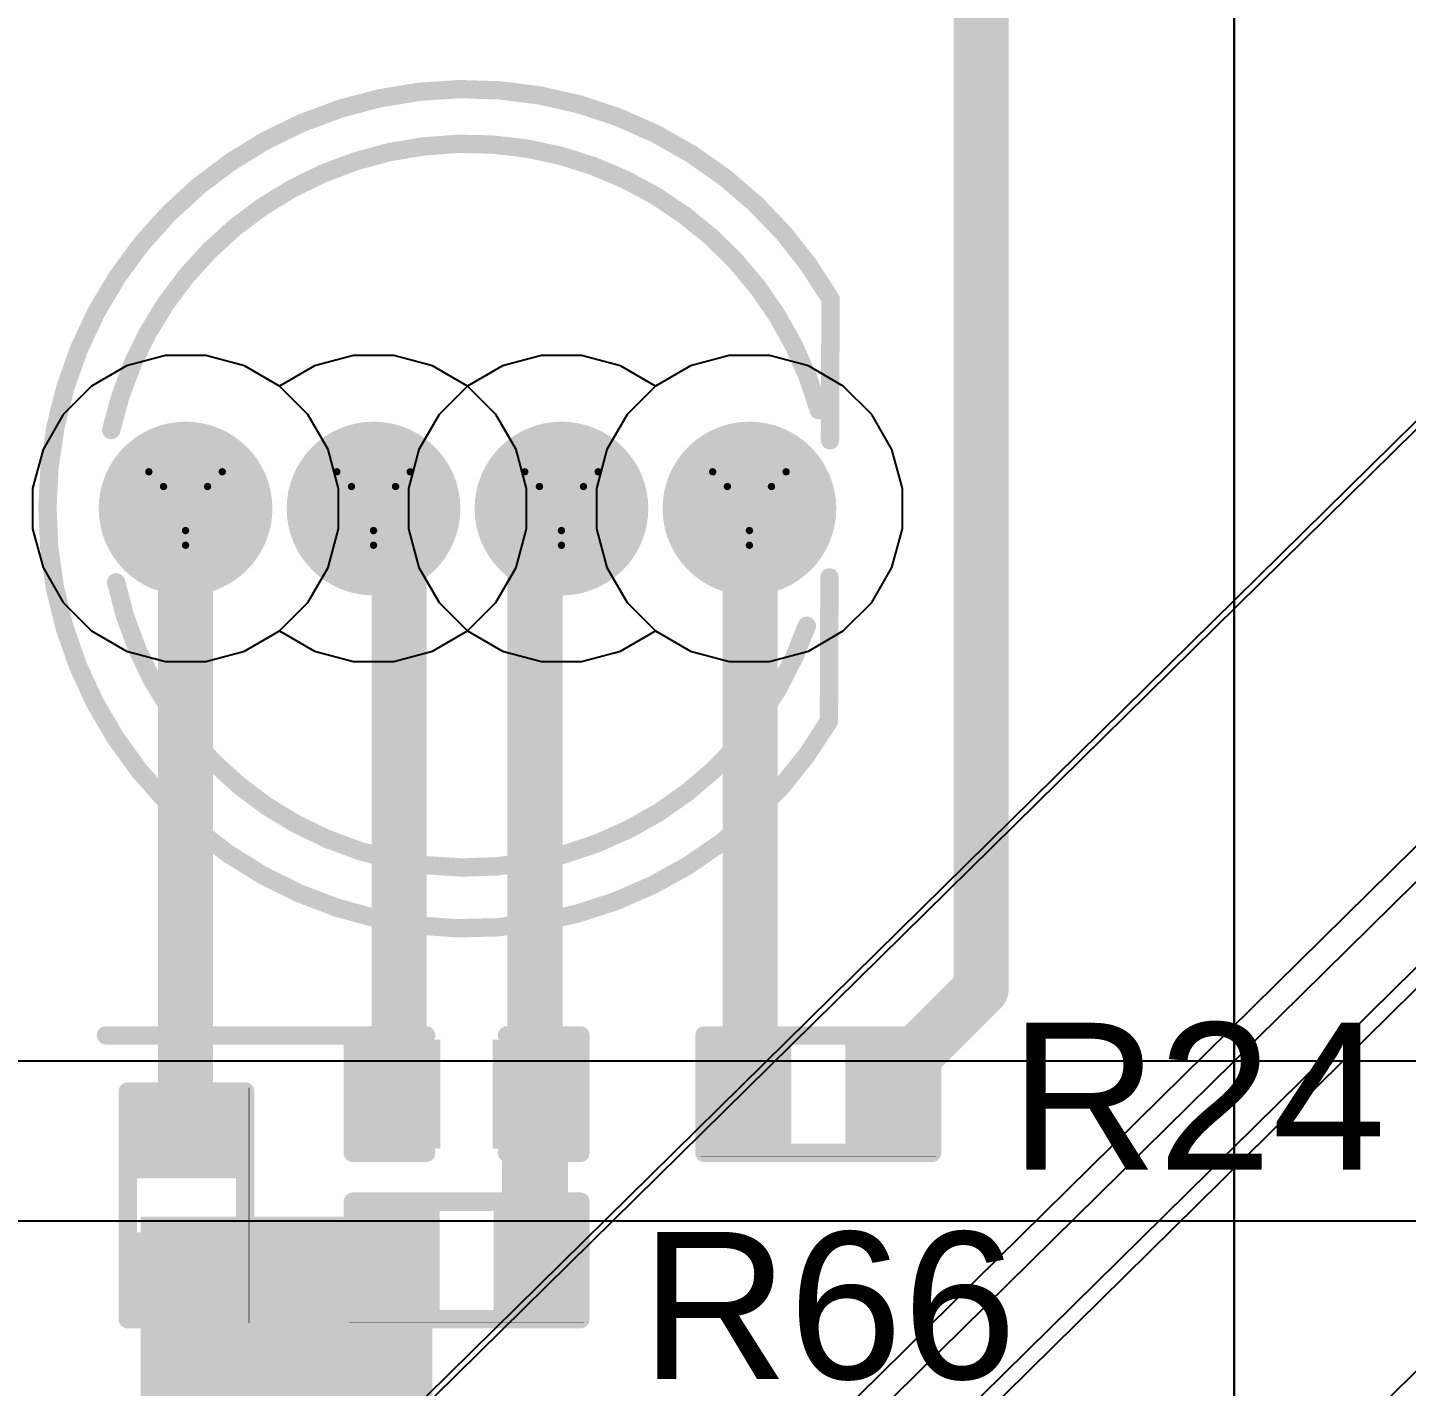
# Model space of a CAD drawing. Header units: inches. Extents: x -5 to 5328, y -4 to 5281.
# Drawn here: x 34.99 to 44.53, y 70.64 to 80.04 of the extents above; entities that cross this region are included whole.
import ezdxf

# ---------------------------------------------------------------- set-up
doc = ezdxf.new("R2010")
doc.units = ezdxf.units.IN
for name, color, linetype in [('Bottom Layer', 5, 'Continuous'), ('Bottom Solder', 6, 'Continuous'), ('Drill Drawing', 1, 'Continuous'), ('Layer 1', 16, 'Continuous'), ('Layer 2', 76, 'Continuous'), ('Multi-Layer', 9, 'Continuous'), ('Pad Holes', 156, 'Continuous'), ('Top Layer', 1, 'Continuous'), ('Top Overlay', 2, 'Continuous'), ('Top Paste', 8, 'Continuous'), ('Top Solder', 216, 'Continuous')]:
    doc.layers.add(name, color=color, linetype=linetype)
doc.styles.add('Arial', font='', dxfattribs={"height": 0.2})
doc.styles.get('Arial').set_extended_font_data('Arial')

# ---------------------------------------------------------------- blocks, each defined once
blk = doc.blocks.new('28_UFQFPN__4_4__7')
at = {"layer": 'Top Solder'}
for p in [(-1.7388, 1.7112), (-1.5888, -1.2888), (-1.2888, -1.5888), (-1.2888, 2.2112), (1.5612, -1.5888), (1.7112, 2.2112), (2.2112, 1.7112)]:
    blk.add_line(p, (5314.1234, 5237.7641), dxfattribs=at)
blk = doc.blocks.new('R___0402_34')
at = {"layer": 'Top Layer'}
for points in [[(-0.6985, -0.3175), (-0.6985, 0.3175), (-0.2413, 0.3175), (-0.2413, -0.3175)], [(0.2413, -0.3175), (0.2413, 0.3175), (0.6985, 0.3175), (0.6985, -0.3175)]]:
    blk.add_hatch(color=1, dxfattribs=at).paths.add_polyline_path(points)
at = {"layer": 'Top Paste'}
for points in [[(-0.6985, -0.3175), (-0.6985, 0.3175), (-0.2413, 0.3175), (-0.2413, -0.3175)], [(0.2413, -0.3175), (0.2413, 0.3175), (0.6985, 0.3175), (0.6985, -0.3175)]]:
    blk.add_hatch(color=8, dxfattribs=at).paths.add_polyline_path(points)
at = {"layer": 'Top Solder'}
for points in [[(-0.7535, -0.3725), (-0.7535, 0.3725), (-0.1863, 0.3725), (-0.1863, -0.3725)], [(0.1863, -0.3725), (0.1863, 0.3725), (0.7535, 0.3725), (0.7535, -0.3725)]]:
    blk.add_hatch(color=216, dxfattribs=at).paths.add_polyline_path(points)
at = {"layer": 'Top Overlay'}
for points in [[(-0.7874, 0.4064, 0.127, 0.127, 0), (0.7874, 0.4064, 0.127, 0.127, 0)], [(-0.7874, 0.4064, 0.127, 0.127, 0), (-0.7874, -0.4064, 0.127, 0.127, 0)], [(0.7874, 0.4064, 0.127, 0.127, 0), (0.7874, -0.4064, 0.127, 0.127, 0)], [(-0.7874, -0.4064, 0.127, 0.127, 0), (0.7874, -0.4064, 0.127, 0.127, 0)], [(-0.8128, -0.4318, 0.00323, 0.00323, 0), (0.8128, -0.4318, 0.00323, 0.00323, 0)]]:
    blk.add_lwpolyline(points, format="xyseb", dxfattribs=at)
for points in [[(-0.8191, 0.4064, 0.0635, 0.0635, 1), (-0.7556, 0.4064, 0.0635, 0.0635, 1)], [(-0.8191, 0.4064, 0.0635, 0.0635, 1), (-0.7556, 0.4064, 0.0635, 0.0635, 1)], [(0.7556, 0.4064, 0.0635, 0.0635, 1), (0.8191, 0.4064, 0.0635, 0.0635, 1)], [(0.7556, 0.4064, 0.0635, 0.0635, 1), (0.8191, 0.4064, 0.0635, 0.0635, 1)], [(-0.8191, -0.4064, 0.0635, 0.0635, 1), (-0.7556, -0.4064, 0.0635, 0.0635, 1)], [(-0.8191, -0.4064, 0.0635, 0.0635, 1), (-0.7556, -0.4064, 0.0635, 0.0635, 1)], [(0.7556, -0.4064, 0.0635, 0.0635, 1), (0.8191, -0.4064, 0.0635, 0.0635, 1)], [(0.7556, -0.4064, 0.0635, 0.0635, 1), (0.8191, -0.4064, 0.0635, 0.0635, 1)], [(-0.8136, -0.4318, 0.00161, 0.00161, 1), (-0.812, -0.4318, 0.00161, 0.00161, 1)], [(0.812, -0.4318, 0.00161, 0.00161, 1), (0.8136, -0.4318, 0.00161, 0.00161, 1)]]:
    blk.add_lwpolyline(points, format="xyseb", close=True, dxfattribs=at)
blk = doc.blocks.new('R___0402_35')
at = {"layer": 'Top Layer'}
for points in [[(-0.6985, -0.3175), (-0.6985, 0.3175), (-0.2413, 0.3175), (-0.2413, -0.3175)], [(0.2413, -0.3175), (0.2413, 0.3175), (0.6985, 0.3175), (0.6985, -0.3175)]]:
    blk.add_hatch(color=1, dxfattribs=at).paths.add_polyline_path(points)
at = {"layer": 'Top Paste'}
for points in [[(-0.6985, -0.3175), (-0.6985, 0.3175), (-0.2413, 0.3175), (-0.2413, -0.3175)], [(0.2413, -0.3175), (0.2413, 0.3175), (0.6985, 0.3175), (0.6985, -0.3175)]]:
    blk.add_hatch(color=8, dxfattribs=at).paths.add_polyline_path(points)
at = {"layer": 'Top Solder'}
for points in [[(-0.7535, -0.3725), (-0.7535, 0.3725), (-0.1863, 0.3725), (-0.1863, -0.3725)], [(0.1863, -0.3725), (0.1863, 0.3725), (0.7535, 0.3725), (0.7535, -0.3725)]]:
    blk.add_hatch(color=216, dxfattribs=at).paths.add_polyline_path(points)
at = {"layer": 'Top Overlay'}
for points in [[(-0.7874, 0.4064, 0.127, 0.127, 0), (0.7874, 0.4064, 0.127, 0.127, 0)], [(-0.7874, -0.4064, 0.127, 0.127, 0), (-0.7874, 0.4064, 0.127, 0.127, 0)], [(0.7874, -0.4064, 0.127, 0.127, 0), (0.7874, 0.4064, 0.127, 0.127, 0)], [(-0.7874, -0.4064, 0.127, 0.127, 0), (0.7874, -0.4064, 0.127, 0.127, 0)], [(-0.8128, -0.4318, 0.00323, 0.00323, 0), (0.8128, -0.4318, 0.00323, 0.00323, 0)]]:
    blk.add_lwpolyline(points, format="xyseb", dxfattribs=at)
for points in [[(-0.8191, 0.4064, 0.0635, 0.0635, 1), (-0.7556, 0.4064, 0.0635, 0.0635, 1)], [(-0.8191, 0.4064, 0.0635, 0.0635, 1), (-0.7556, 0.4064, 0.0635, 0.0635, 1)], [(0.7556, 0.4064, 0.0635, 0.0635, 1), (0.8191, 0.4064, 0.0635, 0.0635, 1)], [(0.7556, 0.4064, 0.0635, 0.0635, 1), (0.8191, 0.4064, 0.0635, 0.0635, 1)], [(-0.8191, -0.4064, 0.0635, 0.0635, 1), (-0.7556, -0.4064, 0.0635, 0.0635, 1)], [(-0.8191, -0.4064, 0.0635, 0.0635, 1), (-0.7556, -0.4064, 0.0635, 0.0635, 1)], [(0.7556, -0.4064, 0.0635, 0.0635, 1), (0.8191, -0.4064, 0.0635, 0.0635, 1)], [(0.7556, -0.4064, 0.0635, 0.0635, 1), (0.8191, -0.4064, 0.0635, 0.0635, 1)], [(-0.8136, -0.4318, 0.00161, 0.00161, 1), (-0.812, -0.4318, 0.00161, 0.00161, 1)], [(0.812, -0.4318, 0.00161, 0.00161, 1), (0.8136, -0.4318, 0.00161, 0.00161, 1)]]:
    blk.add_lwpolyline(points, format="xyseb", close=True, dxfattribs=at)
blk = doc.blocks.new('R___0402_76')
at = {"layer": 'Top Layer'}
for points in [[(-0.6985, -0.3175), (-0.6985, 0.3175), (-0.2413, 0.3175), (-0.2413, -0.3175)], [(0.2413, -0.3175), (0.2413, 0.3175), (0.6985, 0.3175), (0.6985, -0.3175)]]:
    blk.add_hatch(color=1, dxfattribs=at).paths.add_polyline_path(points)
at = {"layer": 'Top Paste'}
for points in [[(-0.6985, -0.3175), (-0.6985, 0.3175), (-0.2413, 0.3175), (-0.2413, -0.3175)], [(0.2413, -0.3175), (0.2413, 0.3175), (0.6985, 0.3175), (0.6985, -0.3175)]]:
    blk.add_hatch(color=8, dxfattribs=at).paths.add_polyline_path(points)
at = {"layer": 'Top Solder'}
for points in [[(-0.7535, -0.3725), (-0.7535, 0.3725), (-0.1863, 0.3725), (-0.1863, -0.3725)], [(0.1863, -0.3725), (0.1863, 0.3725), (0.7535, 0.3725), (0.7535, -0.3725)]]:
    blk.add_hatch(color=216, dxfattribs=at).paths.add_polyline_path(points)
at = {"layer": 'Top Overlay'}
for points in [[(-0.7874, 0.4064, 0.127, 0.127, 0), (0.7874, 0.4064, 0.127, 0.127, 0)], [(-0.7874, -0.4064, 0.127, 0.127, 0), (-0.7874, 0.4064, 0.127, 0.127, 0)], [(0.7874, -0.4064, 0.127, 0.127, 0), (0.7874, 0.4064, 0.127, 0.127, 0)], [(-0.7874, -0.4064, 0.127, 0.127, 0), (0.7874, -0.4064, 0.127, 0.127, 0)], [(-0.8128, -0.4318, 0.00323, 0.00323, 0), (0.8128, -0.4318, 0.00323, 0.00323, 0)]]:
    blk.add_lwpolyline(points, format="xyseb", dxfattribs=at)
for points in [[(-0.8191, 0.4064, 0.0635, 0.0635, 1), (-0.7556, 0.4064, 0.0635, 0.0635, 1)], [(-0.8191, 0.4064, 0.0635, 0.0635, 1), (-0.7556, 0.4064, 0.0635, 0.0635, 1)], [(0.7556, 0.4064, 0.0635, 0.0635, 1), (0.8191, 0.4064, 0.0635, 0.0635, 1)], [(0.7556, 0.4064, 0.0635, 0.0635, 1), (0.8191, 0.4064, 0.0635, 0.0635, 1)], [(-0.8191, -0.4064, 0.0635, 0.0635, 1), (-0.7556, -0.4064, 0.0635, 0.0635, 1)], [(-0.8191, -0.4064, 0.0635, 0.0635, 1), (-0.7556, -0.4064, 0.0635, 0.0635, 1)], [(0.7556, -0.4064, 0.0635, 0.0635, 1), (0.8191, -0.4064, 0.0635, 0.0635, 1)], [(0.7556, -0.4064, 0.0635, 0.0635, 1), (0.8191, -0.4064, 0.0635, 0.0635, 1)], [(-0.8136, -0.4318, 0.00161, 0.00161, 1), (-0.812, -0.4318, 0.00161, 0.00161, 1)], [(0.812, -0.4318, 0.00161, 0.00161, 1), (0.8136, -0.4318, 0.00161, 0.00161, 1)]]:
    blk.add_lwpolyline(points, format="xyseb", close=True, dxfattribs=at)
blk = doc.blocks.new('WS2812D_F5_111')
at = {"layer": 'Bottom Layer'}
h = blk.add_hatch(color=5, dxfattribs=at)
edge = h.paths.add_edge_path()
edge.add_arc((-1.95, 0), 0.55, 0, 360)
h = blk.add_hatch(color=5, dxfattribs=at)
edge = h.paths.add_edge_path()
edge.add_arc((-0.65, 0), 0.55, 0, 360)
h = blk.add_hatch(color=5, dxfattribs=at)
edge = h.paths.add_edge_path()
edge.add_arc((0.65, 0), 0.55, 0, 360)
h = blk.add_hatch(color=5, dxfattribs=at)
edge = h.paths.add_edge_path()
edge.add_arc((1.95, 0), 0.55, 0, 360)
at = {"layer": 'Bottom Solder'}
h = blk.add_hatch(color=6, dxfattribs=at)
edge = h.paths.add_edge_path()
edge.add_arc((-1.95, 0), 0.6008, 0, 360)
h = blk.add_hatch(color=6, dxfattribs=at)
edge = h.paths.add_edge_path()
edge.add_arc((-0.65, 0), 0.6008, 0, 360)
h = blk.add_hatch(color=6, dxfattribs=at)
edge = h.paths.add_edge_path()
edge.add_arc((0.65, 0), 0.6008, 0, 360)
h = blk.add_hatch(color=6, dxfattribs=at)
edge = h.paths.add_edge_path()
edge.add_arc((1.95, 0), 0.6008, 0, 360)
at = {"layer": 'Layer 1'}
h = blk.add_hatch(color=16, dxfattribs=at)
edge = h.paths.add_edge_path()
edge.add_arc((-1.95, 0), 0.55, 0, 360)
h = blk.add_hatch(color=16, dxfattribs=at)
edge = h.paths.add_edge_path()
edge.add_arc((-0.65, 0), 0.55, 0, 360)
h = blk.add_hatch(color=16, dxfattribs=at)
edge = h.paths.add_edge_path()
edge.add_arc((0.65, 0), 0.55, 0, 360)
h = blk.add_hatch(color=16, dxfattribs=at)
edge = h.paths.add_edge_path()
edge.add_arc((1.95, 0), 0.55, 0, 360)
at = {"layer": 'Layer 2'}
h = blk.add_hatch(color=76, dxfattribs=at)
edge = h.paths.add_edge_path()
edge.add_arc((-1.95, 0), 0.55, 0, 360)
h = blk.add_hatch(color=76, dxfattribs=at)
edge = h.paths.add_edge_path()
edge.add_arc((-0.65, 0), 0.55, 0, 360)
h = blk.add_hatch(color=76, dxfattribs=at)
edge = h.paths.add_edge_path()
edge.add_arc((0.65, 0), 0.55, 0, 360)
h = blk.add_hatch(color=76, dxfattribs=at)
edge = h.paths.add_edge_path()
edge.add_arc((1.95, 0), 0.55, 0, 360)
at = {"layer": 'Multi-Layer'}
h = blk.add_hatch(color=9, dxfattribs=at)
edge = h.paths.add_edge_path()
edge.add_arc((-1.95, 0), 0.55, 0, 360)
h = blk.add_hatch(color=9, dxfattribs=at)
edge = h.paths.add_edge_path()
edge.add_arc((-0.65, 0), 0.55, 0, 360)
h = blk.add_hatch(color=9, dxfattribs=at)
edge = h.paths.add_edge_path()
edge.add_arc((0.65, 0), 0.55, 0, 360)
h = blk.add_hatch(color=9, dxfattribs=at)
edge = h.paths.add_edge_path()
edge.add_arc((1.95, 0), 0.55, 0, 360)
at = {"layer": 'Pad Holes'}
h = blk.add_hatch(color=7, dxfattribs=at)
edge = h.paths.add_edge_path()
edge.add_arc((-1.95, 0), 0.36, 0, 360)
h = blk.add_hatch(color=7, dxfattribs=at)
edge = h.paths.add_edge_path()
edge.add_arc((-0.65, 0), 0.36, 0, 360)
h = blk.add_hatch(color=7, dxfattribs=at)
edge = h.paths.add_edge_path()
edge.add_arc((0.65, 0), 0.36, 0, 360)
h = blk.add_hatch(color=7, dxfattribs=at)
edge = h.paths.add_edge_path()
edge.add_arc((1.95, 0), 0.36, 0, 360)
at = {"layer": 'Top Layer'}
h = blk.add_hatch(color=1, dxfattribs=at)
edge = h.paths.add_edge_path()
edge.add_arc((-1.95, 0), 0.55, 0, 360)
h = blk.add_hatch(color=1, dxfattribs=at)
edge = h.paths.add_edge_path()
edge.add_arc((-0.65, 0), 0.55, 0, 360)
h = blk.add_hatch(color=1, dxfattribs=at)
edge = h.paths.add_edge_path()
edge.add_arc((0.65, 0), 0.55, 0, 360)
h = blk.add_hatch(color=1, dxfattribs=at)
edge = h.paths.add_edge_path()
edge.add_arc((1.95, 0), 0.55, 0, 360)
at = {"layer": 'Top Solder'}
h = blk.add_hatch(color=216, dxfattribs=at)
edge = h.paths.add_edge_path()
edge.add_arc((-1.95, 0), 0.6008, 0, 360)
h = blk.add_hatch(color=216, dxfattribs=at)
edge = h.paths.add_edge_path()
edge.add_arc((-0.65, 0), 0.6008, 0, 360)
h = blk.add_hatch(color=216, dxfattribs=at)
edge = h.paths.add_edge_path()
edge.add_arc((0.65, 0), 0.6008, 0, 360)
h = blk.add_hatch(color=216, dxfattribs=at)
edge = h.paths.add_edge_path()
edge.add_arc((1.95, 0), 0.6008, 0, 360)
at = {"layer": 'Top Overlay'}
for points in [[(2.4998, -1.4712, 0.127, 0.127, -3.705201), (2.5109, 1.4495, 0.127, 0.127, 0)], [(-2.4642, 0.5431, 0.127, 0.127, -0.780857), (2.43, 0.68, 0.127, 0.127, 0)], [(2.5072, 0.472, 0.127, 0.127, 0), (2.5109, 1.4495, 0.127, 0.127, 0)], [(2.3467, -0.8113, 0.127, 0.127, -0.760948), (-2.43, -0.51, 0.127, 0.127, 0)], [(2.4998, -1.4712, 0.127, 0.127, 0), (2.5036, -0.4762, 0.127, 0.127, 0)]]:
    blk.add_lwpolyline(points, format="xyseb", dxfattribs=at)
for points in [[(2.4792, 1.4495, 0.0635, 0.0635, 1), (2.5427, 1.4495, 0.0635, 0.0635, 1)], [(2.4792, 1.4495, 0.0635, 0.0635, 1), (2.5427, 1.4495, 0.0635, 0.0635, 1)], [(2.3982, 0.68, 0.0635, 0.0635, 1), (2.4617, 0.68, 0.0635, 0.0635, 1)], [(-2.496, 0.5431, 0.0635, 0.0635, 1), (-2.4325, 0.5431, 0.0635, 0.0635, 1)], [(2.4755, 0.472, 0.0635, 0.0635, 1), (2.539, 0.472, 0.0635, 0.0635, 1)], [(-2.4617, -0.51, 0.0635, 0.0635, 1), (-2.3982, -0.51, 0.0635, 0.0635, 1)], [(2.4718, -0.4762, 0.0635, 0.0635, 1), (2.5353, -0.4762, 0.0635, 0.0635, 1)], [(2.3149, -0.8113, 0.0635, 0.0635, 1), (2.3784, -0.8113, 0.0635, 0.0635, 1)], [(2.468, -1.4712, 0.0635, 0.0635, 1), (2.5315, -1.4712, 0.0635, 0.0635, 1)], [(2.468, -1.4712, 0.0635, 0.0635, 1), (2.5315, -1.4712, 0.0635, 0.0635, 1)]]:
    blk.add_lwpolyline(points, format="xyseb", close=True, dxfattribs=at)
blk = doc.blocks.new('C___0402_163')
at = {"layer": 'Top Layer'}
for points in [[(-0.6985, -0.3175), (-0.6985, 0.3175), (-0.2413, 0.3175), (-0.2413, -0.3175)], [(0.2413, -0.3175), (0.2413, 0.3175), (0.6985, 0.3175), (0.6985, -0.3175)]]:
    blk.add_hatch(color=1, dxfattribs=at).paths.add_polyline_path(points)
at = {"layer": 'Top Paste'}
for points in [[(-0.6985, -0.3175), (-0.6985, 0.3175), (-0.2413, 0.3175), (-0.2413, -0.3175)], [(0.2413, -0.3175), (0.2413, 0.3175), (0.6985, 0.3175), (0.6985, -0.3175)]]:
    blk.add_hatch(color=8, dxfattribs=at).paths.add_polyline_path(points)
at = {"layer": 'Top Solder'}
for points in [[(-0.7585, -0.3775), (-0.7585, 0.3775), (-0.1813, 0.3775), (-0.1813, -0.3775)], [(0.1813, -0.3775), (0.1813, 0.3775), (0.7585, 0.3775), (0.7585, -0.3775)]]:
    blk.add_hatch(color=216, dxfattribs=at).paths.add_polyline_path(points)
at = {"layer": 'Top Overlay'}
for points in [[(-0.7874, -0.4064, 0.127, 0.127, 0), (-0.7874, 0.4064, 0.127, 0.127, 0)], [(-0.7874, 0.4064, 0.127, 0.127, 0), (-0.2794, 0.4064, 0.127, 0.127, 0)], [(0.2794, 0.4064, 0.127, 0.127, 0), (0.7874, 0.4064, 0.127, 0.127, 0)], [(0.7874, -0.4064, 0.127, 0.127, 0), (0.7874, 0.4064, 0.127, 0.127, 0)], [(-0.7874, -0.4064, 0.127, 0.127, 0), (-0.2794, -0.4064, 0.127, 0.127, 0)], [(0.2794, -0.4064, 0.127, 0.127, 0), (0.7874, -0.4064, 0.127, 0.127, 0)]]:
    blk.add_lwpolyline(points, format="xyseb", dxfattribs=at)
for points in [[(-0.8191, 0.4064, 0.0635, 0.0635, 1), (-0.7556, 0.4064, 0.0635, 0.0635, 1)], [(-0.8191, 0.4064, 0.0635, 0.0635, 1), (-0.7556, 0.4064, 0.0635, 0.0635, 1)], [(-0.3111, 0.4064, 0.0635, 0.0635, 1), (-0.2477, 0.4064, 0.0635, 0.0635, 1)], [(0.2477, 0.4064, 0.0635, 0.0635, 1), (0.3111, 0.4064, 0.0635, 0.0635, 1)], [(0.7556, 0.4064, 0.0635, 0.0635, 1), (0.8191, 0.4064, 0.0635, 0.0635, 1)], [(0.7556, 0.4064, 0.0635, 0.0635, 1), (0.8191, 0.4064, 0.0635, 0.0635, 1)], [(-0.8191, -0.4064, 0.0635, 0.0635, 1), (-0.7556, -0.4064, 0.0635, 0.0635, 1)], [(-0.8191, -0.4064, 0.0635, 0.0635, 1), (-0.7556, -0.4064, 0.0635, 0.0635, 1)], [(-0.3111, -0.4064, 0.0635, 0.0635, 1), (-0.2477, -0.4064, 0.0635, 0.0635, 1)], [(0.2477, -0.4064, 0.0635, 0.0635, 1), (0.3111, -0.4064, 0.0635, 0.0635, 1)], [(0.7556, -0.4064, 0.0635, 0.0635, 1), (0.8191, -0.4064, 0.0635, 0.0635, 1)], [(0.7556, -0.4064, 0.0635, 0.0635, 1), (0.8191, -0.4064, 0.0635, 0.0635, 1)]]:
    blk.add_lwpolyline(points, format="xyseb", close=True, dxfattribs=at)

msp = doc.modelspace()

# ---------------------------------------------------------------- hatches: boundary and pattern name
at = {"layer": 'Top Layer'}
for points in [[(38.2754, 71.178), (38.7326, 71.178), (38.7326, 72.9635), (38.2754, 72.9635)], [(35.7762, 69.5649), (37.7928, 69.5649), (37.7928, 71.813), (35.7762, 71.813)]]:
    msp.add_hatch(color=1, dxfattribs=at).paths.add_polyline_path(points)

# ---------------------------------------------------------------- linework, layer by layer
at = {"layer": 'Bottom Layer'}
for p, q in [((35.9479, 77.768), (35.6788, 77.6959)), ((36.2265, 77.768), (35.9479, 77.768)), ((36.4956, 77.6959), (36.2265, 77.768)), ((38.5479, 77.768), (38.2788, 77.6959)), ((38.8264, 77.768), (38.5479, 77.768)), ((39.0955, 77.6959), (38.8264, 77.768)), ((39.8478, 77.768), (39.5787, 77.6959)), ((40.1264, 77.768), (39.8478, 77.768)), ((40.3955, 77.6959), (40.1264, 77.768)), ((35.6788, 77.6959), (35.4376, 77.5566)), ((36.7368, 77.5566), (36.4956, 77.6959)), ((38.2788, 77.6959), (38.0375, 77.5566)), ((39.3368, 77.5566), (39.0955, 77.6959)), ((39.5787, 77.6959), (39.3375, 77.5566)), ((40.6367, 77.5566), (40.3955, 77.6959)), ((35.4376, 77.5566), (35.2406, 77.3596)), ((36.9338, 77.3596), (36.7368, 77.5566)), ((38.0375, 77.5566), (37.8405, 77.3596)), ((39.3371, 77.5563), (39.3368, 77.5566)), ((39.3375, 77.5566), (39.3371, 77.5563)), ((40.8337, 77.3596), (40.6367, 77.5566)), ((35.2406, 77.3596), (35.1013, 77.1184)), ((37.0731, 77.1184), (36.9338, 77.3596)), ((37.8405, 77.3596), (37.7012, 77.1184)), ((40.973, 77.1184), (40.8337, 77.3596)), ((35.1013, 77.1184), (35.0292, 76.8493)), ((37.1452, 76.8493), (37.0731, 77.1184)), ((37.7012, 77.1184), (37.6291, 76.8493)), ((41.0451, 76.8493), (40.973, 77.1184)), ((35.0292, 76.8493), (35.0292, 76.5707)), ((37.1452, 76.5707), (37.1452, 76.8493)), ((37.6291, 76.8493), (37.6291, 76.5707)), ((41.0451, 76.5707), (41.0451, 76.8493)), ((35.0292, 76.5707), (35.1013, 76.3016)), ((37.0731, 76.3016), (37.1452, 76.5707)), ((37.6291, 76.5707), (37.7012, 76.3016)), ((40.973, 76.3016), (41.0451, 76.5707)), ((35.1013, 76.3016), (35.2406, 76.0604)), ((36.9338, 76.0604), (37.0731, 76.3016)), ((37.7012, 76.3016), (37.8405, 76.0604)), ((40.8337, 76.0604), (40.973, 76.3016)), ((35.2406, 76.0604), (35.4376, 75.8634)), ((36.7368, 75.8634), (36.9338, 76.0604)), ((37.8405, 76.0604), (38.0375, 75.8634)), ((40.6367, 75.8634), (40.8337, 76.0604)), ((35.4376, 75.8634), (35.6788, 75.7241)), ((36.4956, 75.7241), (36.7368, 75.8634)), ((38.0375, 75.8634), (38.2788, 75.7241)), ((39.0955, 75.7241), (39.3368, 75.8634)), ((39.3368, 75.8634), (39.3371, 75.8638)), ((39.3371, 75.8638), (39.3375, 75.8634)), ((39.3375, 75.8634), (39.5787, 75.7241)), ((40.3955, 75.7241), (40.6367, 75.8634)), ((35.6788, 75.7241), (35.9479, 75.652)), ((35.9479, 75.652), (36.2265, 75.652)), ((36.2265, 75.652), (36.4956, 75.7241)), ((38.2788, 75.7241), (38.5479, 75.652)), ((38.5479, 75.652), (38.8264, 75.652)), ((38.8264, 75.652), (39.0955, 75.7241)), ((39.5787, 75.7241), (39.8478, 75.652)), ((39.8478, 75.652), (40.1264, 75.652)), ((40.1264, 75.652), (40.3955, 75.7241))]:
    msp.add_line(p, q, dxfattribs=at)
at = {"layer": 'Drill Drawing'}
for points in [[(35.8332, 76.964, 0.0508, 0.0508, 0), (36.3412, 76.964, 0.0508, 0.0508, 0)], [(35.8332, 76.964, 0.0508, 0.0508, 0), (36.0872, 76.456, 0.0508, 0.0508, 0)], [(36.0872, 76.456, 0.0508, 0.0508, 0), (36.3412, 76.964, 0.0508, 0.0508, 0)], [(37.1332, 76.964, 0.0508, 0.0508, 0), (37.6412, 76.964, 0.0508, 0.0508, 0)], [(37.1332, 76.964, 0.0508, 0.0508, 0), (37.3872, 76.456, 0.0508, 0.0508, 0)], [(37.3872, 76.456, 0.0508, 0.0508, 0), (37.6412, 76.964, 0.0508, 0.0508, 0)], [(38.4331, 76.964, 0.0508, 0.0508, 0), (38.9411, 76.964, 0.0508, 0.0508, 0)], [(38.4331, 76.964, 0.0508, 0.0508, 0), (38.6871, 76.456, 0.0508, 0.0508, 0)], [(38.6871, 76.456, 0.0508, 0.0508, 0), (38.9411, 76.964, 0.0508, 0.0508, 0)], [(39.7331, 76.964, 0.0508, 0.0508, 0), (40.2411, 76.964, 0.0508, 0.0508, 0)], [(39.7331, 76.964, 0.0508, 0.0508, 0), (39.9871, 76.456, 0.0508, 0.0508, 0)], [(39.9871, 76.456, 0.0508, 0.0508, 0), (40.2411, 76.964, 0.0508, 0.0508, 0)], [(35.9348, 76.8624, 0.0508, 0.0508, 0), (36.2396, 76.8624, 0.0508, 0.0508, 0)], [(35.9348, 76.8624, 0.0508, 0.0508, 0), (36.0872, 76.5576, 0.0508, 0.0508, 0)], [(36.0872, 76.5576, 0.0508, 0.0508, 0), (36.2396, 76.8624, 0.0508, 0.0508, 0)], [(37.2348, 76.8624, 0.0508, 0.0508, 0), (37.5396, 76.8624, 0.0508, 0.0508, 0)], [(37.2348, 76.8624, 0.0508, 0.0508, 0), (37.3872, 76.5576, 0.0508, 0.0508, 0)], [(37.3872, 76.5576, 0.0508, 0.0508, 0), (37.5396, 76.8624, 0.0508, 0.0508, 0)], [(38.5347, 76.8624, 0.0508, 0.0508, 0), (38.8395, 76.8624, 0.0508, 0.0508, 0)], [(38.5347, 76.8624, 0.0508, 0.0508, 0), (38.6871, 76.5576, 0.0508, 0.0508, 0)], [(38.6871, 76.5576, 0.0508, 0.0508, 0), (38.8395, 76.8624, 0.0508, 0.0508, 0)], [(39.8347, 76.8624, 0.0508, 0.0508, 0), (40.1395, 76.8624, 0.0508, 0.0508, 0)], [(39.8347, 76.8624, 0.0508, 0.0508, 0), (39.9871, 76.5576, 0.0508, 0.0508, 0)], [(39.9871, 76.5576, 0.0508, 0.0508, 0), (40.1395, 76.8624, 0.0508, 0.0508, 0)]]:
    msp.add_lwpolyline(points, format="xyseb", dxfattribs=at)
for points in [[(35.8205, 76.964, 0.0254, 0.0254, 1), (35.8459, 76.964, 0.0254, 0.0254, 1)], [(35.8205, 76.964, 0.0254, 0.0254, 1), (35.8459, 76.964, 0.0254, 0.0254, 1)], [(36.3285, 76.964, 0.0254, 0.0254, 1), (36.3539, 76.964, 0.0254, 0.0254, 1)], [(36.3285, 76.964, 0.0254, 0.0254, 1), (36.3539, 76.964, 0.0254, 0.0254, 1)], [(37.1205, 76.964, 0.0254, 0.0254, 1), (37.1459, 76.964, 0.0254, 0.0254, 1)], [(37.1205, 76.964, 0.0254, 0.0254, 1), (37.1459, 76.964, 0.0254, 0.0254, 1)], [(37.6285, 76.964, 0.0254, 0.0254, 1), (37.6539, 76.964, 0.0254, 0.0254, 1)], [(37.6285, 76.964, 0.0254, 0.0254, 1), (37.6539, 76.964, 0.0254, 0.0254, 1)], [(38.4204, 76.964, 0.0254, 0.0254, 1), (38.4458, 76.964, 0.0254, 0.0254, 1)], [(38.4204, 76.964, 0.0254, 0.0254, 1), (38.4458, 76.964, 0.0254, 0.0254, 1)], [(38.9284, 76.964, 0.0254, 0.0254, 1), (38.9538, 76.964, 0.0254, 0.0254, 1)], [(38.9284, 76.964, 0.0254, 0.0254, 1), (38.9538, 76.964, 0.0254, 0.0254, 1)], [(39.7204, 76.964, 0.0254, 0.0254, 1), (39.7458, 76.964, 0.0254, 0.0254, 1)], [(39.7204, 76.964, 0.0254, 0.0254, 1), (39.7458, 76.964, 0.0254, 0.0254, 1)], [(40.2284, 76.964, 0.0254, 0.0254, 1), (40.2538, 76.964, 0.0254, 0.0254, 1)], [(40.2284, 76.964, 0.0254, 0.0254, 1), (40.2538, 76.964, 0.0254, 0.0254, 1)], [(35.9221, 76.8624, 0.0254, 0.0254, 1), (35.9475, 76.8624, 0.0254, 0.0254, 1)], [(35.9221, 76.8624, 0.0254, 0.0254, 1), (35.9475, 76.8624, 0.0254, 0.0254, 1)], [(36.2269, 76.8624, 0.0254, 0.0254, 1), (36.2523, 76.8624, 0.0254, 0.0254, 1)], [(36.2269, 76.8624, 0.0254, 0.0254, 1), (36.2523, 76.8624, 0.0254, 0.0254, 1)], [(37.2221, 76.8624, 0.0254, 0.0254, 1), (37.2475, 76.8624, 0.0254, 0.0254, 1)], [(37.2221, 76.8624, 0.0254, 0.0254, 1), (37.2475, 76.8624, 0.0254, 0.0254, 1)], [(37.5269, 76.8624, 0.0254, 0.0254, 1), (37.5523, 76.8624, 0.0254, 0.0254, 1)], [(37.5269, 76.8624, 0.0254, 0.0254, 1), (37.5523, 76.8624, 0.0254, 0.0254, 1)], [(38.522, 76.8624, 0.0254, 0.0254, 1), (38.5474, 76.8624, 0.0254, 0.0254, 1)], [(38.522, 76.8624, 0.0254, 0.0254, 1), (38.5474, 76.8624, 0.0254, 0.0254, 1)], [(38.8268, 76.8624, 0.0254, 0.0254, 1), (38.8522, 76.8624, 0.0254, 0.0254, 1)], [(38.8268, 76.8624, 0.0254, 0.0254, 1), (38.8522, 76.8624, 0.0254, 0.0254, 1)], [(39.822, 76.8624, 0.0254, 0.0254, 1), (39.8474, 76.8624, 0.0254, 0.0254, 1)], [(39.822, 76.8624, 0.0254, 0.0254, 1), (39.8474, 76.8624, 0.0254, 0.0254, 1)], [(40.1268, 76.8624, 0.0254, 0.0254, 1), (40.1522, 76.8624, 0.0254, 0.0254, 1)], [(40.1268, 76.8624, 0.0254, 0.0254, 1), (40.1522, 76.8624, 0.0254, 0.0254, 1)], [(36.0745, 76.5576, 0.0254, 0.0254, 1), (36.0999, 76.5576, 0.0254, 0.0254, 1)], [(36.0745, 76.5576, 0.0254, 0.0254, 1), (36.0999, 76.5576, 0.0254, 0.0254, 1)], [(37.3745, 76.5576, 0.0254, 0.0254, 1), (37.3999, 76.5576, 0.0254, 0.0254, 1)], [(37.3745, 76.5576, 0.0254, 0.0254, 1), (37.3999, 76.5576, 0.0254, 0.0254, 1)], [(38.6744, 76.5576, 0.0254, 0.0254, 1), (38.6998, 76.5576, 0.0254, 0.0254, 1)], [(38.6744, 76.5576, 0.0254, 0.0254, 1), (38.6998, 76.5576, 0.0254, 0.0254, 1)], [(39.9744, 76.5576, 0.0254, 0.0254, 1), (39.9998, 76.5576, 0.0254, 0.0254, 1)], [(39.9744, 76.5576, 0.0254, 0.0254, 1), (39.9998, 76.5576, 0.0254, 0.0254, 1)], [(36.0745, 76.456, 0.0254, 0.0254, 1), (36.0999, 76.456, 0.0254, 0.0254, 1)], [(36.0745, 76.456, 0.0254, 0.0254, 1), (36.0999, 76.456, 0.0254, 0.0254, 1)], [(37.3745, 76.456, 0.0254, 0.0254, 1), (37.3999, 76.456, 0.0254, 0.0254, 1)], [(37.3745, 76.456, 0.0254, 0.0254, 1), (37.3999, 76.456, 0.0254, 0.0254, 1)], [(38.6744, 76.456, 0.0254, 0.0254, 1), (38.6998, 76.456, 0.0254, 0.0254, 1)], [(38.6744, 76.456, 0.0254, 0.0254, 1), (38.6998, 76.456, 0.0254, 0.0254, 1)], [(39.9744, 76.456, 0.0254, 0.0254, 1), (39.9998, 76.456, 0.0254, 0.0254, 1)], [(39.9744, 76.456, 0.0254, 0.0254, 1), (39.9998, 76.456, 0.0254, 0.0254, 1)]]:
    msp.add_lwpolyline(points, format="xyseb", close=True, dxfattribs=at)
at = {"layer": 'Layer 1'}
for p, q in [((35.9479, 77.768), (35.6788, 77.6959)), ((36.2265, 77.768), (35.9479, 77.768)), ((36.4956, 77.6959), (36.2265, 77.768)), ((38.5479, 77.768), (38.2788, 77.6959)), ((38.8264, 77.768), (38.5479, 77.768)), ((39.0955, 77.6959), (38.8264, 77.768)), ((39.8478, 77.768), (39.5787, 77.6959)), ((40.1264, 77.768), (39.8478, 77.768)), ((40.3955, 77.6959), (40.1264, 77.768)), ((35.6788, 77.6959), (35.4376, 77.5566)), ((36.7368, 77.5566), (36.4956, 77.6959)), ((38.2788, 77.6959), (38.0375, 77.5566)), ((39.3368, 77.5566), (39.0955, 77.6959)), ((39.5787, 77.6959), (39.3375, 77.5566)), ((40.6367, 77.5566), (40.3955, 77.6959)), ((35.4376, 77.5566), (35.2406, 77.3596)), ((36.9338, 77.3596), (36.7368, 77.5566)), ((38.0375, 77.5566), (37.8405, 77.3596)), ((39.3371, 77.5563), (39.3368, 77.5566)), ((39.3375, 77.5566), (39.3371, 77.5563)), ((40.8337, 77.3596), (40.6367, 77.5566)), ((35.2406, 77.3596), (35.1013, 77.1184)), ((37.0731, 77.1184), (36.9338, 77.3596)), ((37.8405, 77.3596), (37.7012, 77.1184)), ((40.973, 77.1184), (40.8337, 77.3596)), ((35.1013, 77.1184), (35.0292, 76.8493)), ((37.1452, 76.8493), (37.0731, 77.1184)), ((37.7012, 77.1184), (37.6291, 76.8493)), ((41.0451, 76.8493), (40.973, 77.1184)), ((35.0292, 76.8493), (35.0292, 76.5707)), ((37.1452, 76.5707), (37.1452, 76.8493)), ((37.6291, 76.8493), (37.6291, 76.5707)), ((41.0451, 76.5707), (41.0451, 76.8493)), ((35.0292, 76.5707), (35.1013, 76.3016)), ((37.0731, 76.3016), (37.1452, 76.5707)), ((37.6291, 76.5707), (37.7012, 76.3016)), ((40.973, 76.3016), (41.0451, 76.5707)), ((35.1013, 76.3016), (35.2406, 76.0604)), ((36.9338, 76.0604), (37.0731, 76.3016)), ((37.7012, 76.3016), (37.8405, 76.0604)), ((40.8337, 76.0604), (40.973, 76.3016)), ((35.2406, 76.0604), (35.4376, 75.8634)), ((36.7368, 75.8634), (36.9338, 76.0604)), ((37.8405, 76.0604), (38.0375, 75.8634)), ((40.6367, 75.8634), (40.8337, 76.0604)), ((35.4376, 75.8634), (35.6788, 75.7241)), ((36.4956, 75.7241), (36.7368, 75.8634)), ((38.0375, 75.8634), (38.2788, 75.7241)), ((39.0955, 75.7241), (39.3368, 75.8634)), ((39.3368, 75.8634), (39.3371, 75.8638)), ((39.3371, 75.8638), (39.3375, 75.8634)), ((39.3375, 75.8634), (39.5787, 75.7241)), ((40.3955, 75.7241), (40.6367, 75.8634)), ((35.6788, 75.7241), (35.9479, 75.652)), ((35.9479, 75.652), (36.2265, 75.652)), ((36.2265, 75.652), (36.4956, 75.7241)), ((38.2788, 75.7241), (38.5479, 75.652)), ((38.5479, 75.652), (38.8264, 75.652)), ((38.8264, 75.652), (39.0955, 75.7241)), ((39.5787, 75.7241), (39.8478, 75.652)), ((39.8478, 75.652), (40.1264, 75.652)), ((40.1264, 75.652), (40.3955, 75.7241))]:
    msp.add_line(p, q, dxfattribs=at)
at = {"layer": 'Layer 2'}
for p, q in [((35.9479, 77.768), (35.6788, 77.6959)), ((36.2265, 77.768), (35.9479, 77.768)), ((36.4956, 77.6959), (36.2265, 77.768)), ((37.2479, 77.768), (36.9788, 77.6959)), ((37.5265, 77.768), (37.2479, 77.768)), ((37.7955, 77.6959), (37.5265, 77.768)), ((39.8478, 77.768), (39.5787, 77.6959)), ((40.1264, 77.768), (39.8478, 77.768)), ((40.3955, 77.6959), (40.1264, 77.768)), ((35.6788, 77.6959), (35.4376, 77.5566)), ((36.7368, 77.5566), (36.4956, 77.6959)), ((36.9788, 77.6959), (36.7375, 77.5566)), ((38.0368, 77.5566), (37.7955, 77.6959)), ((39.5787, 77.6959), (39.3375, 77.5566)), ((40.6367, 77.5566), (40.3955, 77.6959)), ((35.4376, 77.5566), (35.2406, 77.3596)), ((36.7372, 77.5563), (36.7368, 77.5566)), ((36.7375, 77.5566), (36.7372, 77.5563)), ((38.2338, 77.3596), (38.0368, 77.5566)), ((39.3375, 77.5566), (39.1405, 77.3596)), ((40.8337, 77.3596), (40.6367, 77.5566)), ((35.2406, 77.3596), (35.1013, 77.1184)), ((38.3731, 77.1184), (38.2338, 77.3596)), ((39.1405, 77.3596), (39.0012, 77.1184)), ((40.973, 77.1184), (40.8337, 77.3596)), ((35.1013, 77.1184), (35.0292, 76.8493)), ((38.4452, 76.8493), (38.3731, 77.1184)), ((39.0012, 77.1184), (38.9291, 76.8493)), ((41.0451, 76.8493), (40.973, 77.1184)), ((35.0292, 76.8493), (35.0292, 76.5707)), ((38.4452, 76.5707), (38.4452, 76.8493)), ((38.9291, 76.8493), (38.9291, 76.5707)), ((41.0451, 76.5707), (41.0451, 76.8493)), ((35.0292, 76.5707), (35.1013, 76.3016)), ((38.3731, 76.3016), (38.4452, 76.5707)), ((38.9291, 76.5707), (39.0012, 76.3016)), ((40.973, 76.3016), (41.0451, 76.5707)), ((35.1013, 76.3016), (35.2406, 76.0604)), ((38.2338, 76.0604), (38.3731, 76.3016)), ((39.0012, 76.3016), (39.1405, 76.0604)), ((40.8337, 76.0604), (40.973, 76.3016)), ((35.2406, 76.0604), (35.4376, 75.8634)), ((38.0368, 75.8634), (38.2338, 76.0604)), ((39.1405, 76.0604), (39.3375, 75.8634)), ((40.6367, 75.8634), (40.8337, 76.0604)), ((35.4376, 75.8634), (35.6788, 75.7241)), ((36.4956, 75.7241), (36.7368, 75.8634)), ((36.7368, 75.8634), (36.7372, 75.8638)), ((36.7372, 75.8638), (36.7375, 75.8634)), ((36.7375, 75.8634), (36.9788, 75.7241)), ((37.7955, 75.7241), (38.0368, 75.8634)), ((39.3375, 75.8634), (39.5787, 75.7241)), ((40.3955, 75.7241), (40.6367, 75.8634)), ((35.6788, 75.7241), (35.9479, 75.652)), ((35.9479, 75.652), (36.2265, 75.652)), ((36.2265, 75.652), (36.4956, 75.7241)), ((36.9788, 75.7241), (37.2479, 75.652)), ((37.2479, 75.652), (37.5265, 75.652)), ((37.5265, 75.652), (37.7955, 75.7241)), ((39.5787, 75.7241), (39.8478, 75.652)), ((39.8478, 75.652), (40.1264, 75.652)), ((40.1264, 75.652), (40.3955, 75.7241)), ((59.2074, 72.8886), (7.928, 72.8886)), ((9.1007, 71.7837), (59.1566, 71.7837))]:
    msp.add_line(p, q, dxfattribs=at)
at = {"layer": 'Top Layer'}
for p, q in [((43.34, 95.2406), (43.3398, 66.0417)), ((43.3398, 66.0417), (43.34, 95.2406))]:
    msp.add_line(p, q, dxfattribs=at)
for points in [[(41.5906, 73.3886, 0.381, 0.381, 0), (41.5906, 93.7008, 0.381, 0.381, 0)], [(36.0872, 72.3528, 0.381, 0.381, 0), (36.0872, 76.71, 0.381, 0.381, 0)], [(37.3872, 76.5155, 0.381, 0.381, 0), (37.3872, 76.71, 0.381, 0.381, 0)], [(38.6871, 76.5155, 0.381, 0.381, 0), (38.6871, 76.71, 0.381, 0.381, 0)], [(39.9871, 76.71, 0.381, 0.381, 0), (39.9922, 76.7049, 0.381, 0.381, 0)], [(39.9922, 72.6512, 0.381, 0.381, 0), (39.9922, 76.7049, 0.381, 0.381, 0)], [(37.3872, 76.5155, 0.381, 0.381, 0), (37.5642, 76.3384, 0.381, 0.381, 0)], [(38.504, 76.3323, 0.381, 0.381, 0), (38.6871, 76.5155, 0.381, 0.381, 0)], [(37.5642, 72.646, 0.381, 0.381, 0), (37.5642, 76.3384, 0.381, 0.381, 0)], [(38.504, 71.4955, 0.381, 0.381, 0), (38.504, 76.3323, 0.381, 0.381, 0)], [(40.9371, 72.7351, 0.381, 0.381, 0), (41.5906, 73.3886, 0.381, 0.381, 0)], [(40.9371, 72.6462, 0.381, 0.381, 0), (40.9371, 72.7351, 0.381, 0.381, 0)], [(39.9922, 72.6512, 0.381, 0.381, 0), (39.9973, 72.6462, 0.381, 0.381, 0)]]:
    msp.add_lwpolyline(points, format="xyseb", dxfattribs=at)
for points in [[(35.9919, 76.71, 0.1905, 0.1905, 1), (36.1824, 76.71, 0.1905, 0.1905, 1)], [(37.2919, 76.71, 0.1905, 0.1905, 1), (37.4824, 76.71, 0.1905, 0.1905, 1)], [(38.5919, 76.71, 0.1905, 0.1905, 1), (38.7824, 76.71, 0.1905, 0.1905, 1)], [(39.8919, 76.71, 0.1905, 0.1905, 1), (40.0824, 76.71, 0.1905, 0.1905, 1)], [(39.8969, 76.7049, 0.1905, 0.1905, 1), (40.0874, 76.7049, 0.1905, 0.1905, 1)], [(39.8969, 76.7049, 0.1905, 0.1905, 1), (40.0874, 76.7049, 0.1905, 0.1905, 1)], [(37.2919, 76.5155, 0.1905, 0.1905, 1), (37.4824, 76.5155, 0.1905, 0.1905, 1)], [(37.2919, 76.5155, 0.1905, 0.1905, 1), (37.4824, 76.5155, 0.1905, 0.1905, 1)], [(38.5919, 76.5155, 0.1905, 0.1905, 1), (38.7824, 76.5155, 0.1905, 0.1905, 1)], [(38.5919, 76.5155, 0.1905, 0.1905, 1), (38.7824, 76.5155, 0.1905, 0.1905, 1)], [(37.469, 76.3384, 0.1905, 0.1905, 1), (37.6595, 76.3384, 0.1905, 0.1905, 1)], [(37.469, 76.3384, 0.1905, 0.1905, 1), (37.6595, 76.3384, 0.1905, 0.1905, 1)], [(38.4088, 76.3323, 0.1905, 0.1905, 1), (38.5993, 76.3323, 0.1905, 0.1905, 1)], [(38.4088, 76.3323, 0.1905, 0.1905, 1), (38.5993, 76.3323, 0.1905, 0.1905, 1)], [(41.4953, 73.3886, 0.1905, 0.1905, 1), (41.6858, 73.3886, 0.1905, 0.1905, 1)], [(41.4953, 73.3886, 0.1905, 0.1905, 1), (41.6858, 73.3886, 0.1905, 0.1905, 1)], [(40.8418, 72.7351, 0.1905, 0.1905, 1), (41.0323, 72.7351, 0.1905, 0.1905, 1)], [(40.8418, 72.7351, 0.1905, 0.1905, 1), (41.0323, 72.7351, 0.1905, 0.1905, 1)], [(37.469, 72.646, 0.1905, 0.1905, 1), (37.6595, 72.646, 0.1905, 0.1905, 1)], [(39.8969, 72.6512, 0.1905, 0.1905, 1), (40.0874, 72.6512, 0.1905, 0.1905, 1)], [(39.8969, 72.6512, 0.1905, 0.1905, 1), (40.0874, 72.6512, 0.1905, 0.1905, 1)], [(39.902, 72.6462, 0.1905, 0.1905, 1), (40.0925, 72.6462, 0.1905, 0.1905, 1)], [(40.8418, 72.6462, 0.1905, 0.1905, 1), (41.0323, 72.6462, 0.1905, 0.1905, 1)], [(35.9919, 72.3528, 0.1905, 0.1905, 1), (36.1824, 72.3528, 0.1905, 0.1905, 1)], [(38.4088, 71.4955, 0.1905, 0.1905, 1), (38.5993, 71.4955, 0.1905, 0.1905, 1)]]:
    msp.add_lwpolyline(points, format="xyseb", close=True, dxfattribs=at)
at = {"layer": 'Top Overlay'}
msp.add_lwpolyline([(35.5372, 73.0664, 0.127, 0.127, 0), (37.2434, 73.0664, 0.127, 0.127, 0)], format="xyseb", dxfattribs=at)
for points in [[(35.5054, 73.0664, 0.0635, 0.0635, 1), (35.5689, 73.0664, 0.0635, 0.0635, 1)], [(37.2117, 73.0664, 0.0635, 0.0635, 1), (37.2752, 73.0664, 0.0635, 0.0635, 1)]]:
    msp.add_lwpolyline(points, format="xyseb", close=True, dxfattribs=at)

# ---------------------------------------------------------------- block references
for name, p in [('28_UFQFPN__4_4__7', (13.4116, 43.115)), ('WS2812D_F5_111', (38.0372, 76.71)), ('C___0402_163', (38.0308, 72.66)), ('R___0402_76', (40.4634, 72.66)), ('R___0402_35', (38.0309, 71.5097))]:
    msp.add_blockref(name, p)
at = {"rotation": 90}
msp.add_blockref('R___0402_34', (36.0937, 71.8905), dxfattribs=at)

# ---------------------------------------------------------------- texts
at = {"layer": 'Top Overlay', "style": 'Arial'}
msp.add_text('R24', height=1.016, rotation=360, dxfattribs=at).set_placement((41.787, 72.1374))
msp.add_text('R66', height=1.016, dxfattribs=at).set_placement((39.2329, 70.6905))

doc.saveas('drawing.dxf')
